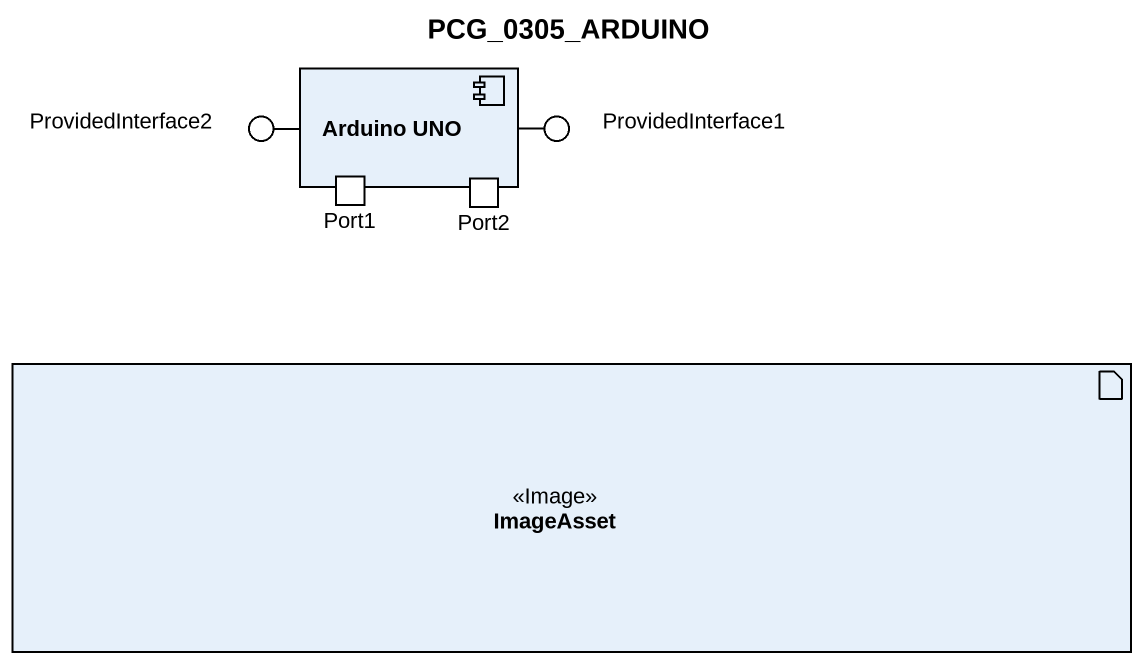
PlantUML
@startuml
title PCG_0305_ARDUINO
() ProvidedInterface2
component "Arduino UNO" as Arduino_UNO {
  port Port1
  port Port2
}
() ProvidedInterface1
artifact ImageAsset <<Image>>
Arduino_UNO -left- ProvidedInterface2
Arduino_UNO -right- ProvidedInterface1
@enduml
